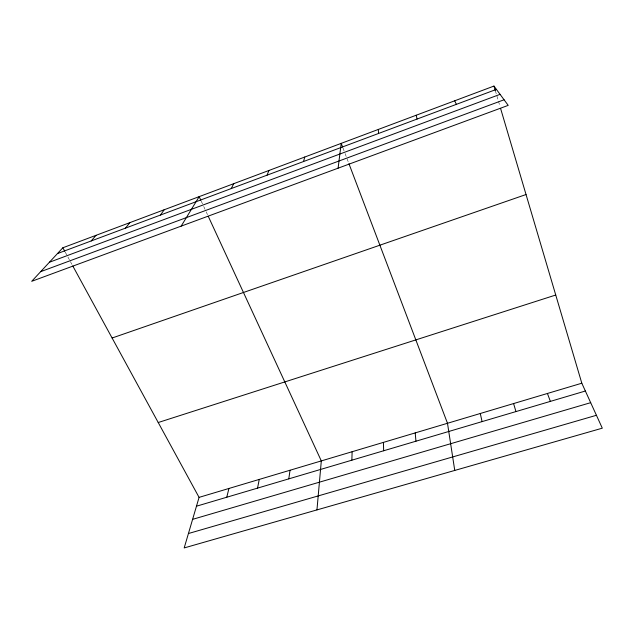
<?xml version="1.0" encoding="UTF-8"?>
<svg xmlns="http://www.w3.org/2000/svg" width="634" height="634" viewBox="0 0 634 634"><rect width="100%" height="100%" fill="white"/><g stroke="black" fill="none" stroke-linecap="round" stroke-linejoin="round"><path stroke-width="0.48" stroke-dasharray="3.17 2.38" d="M65.215 252.086L69.922 260.709M70.398 261.573L72.276 265.028M201.232 201.105L203.3 205.567M203.712 206.462L205.773 210.924M206.185 211.811L207.833 215.386M342.978 147.984L344.73 152.604M345.078 153.531L348.589 162.772M495.352 90.749L500.06 106.67"/><path stroke-width="0.95" d="M351.854 460.189L352.132 451.717M316.952 509.902L321.311 460.91L208.245 216.273M338.096 168.176L341.219 143.363L342.622 147.056M288.795 478.868L290.039 470.238M257.539 488.125L259.251 479.423M226.766 497.238L228.929 488.465M303.535 161.527L304.748 157.042M72.751 265.892L199.068 497.373L184.193 547.934L602.3 428.172L581.814 383.213L500.614 108.541M267.065 175.166L268.927 170.475M231.244 188.567L233.74 183.678M181.165 226.124L199.171 196.643L200.82 200.209M160.473 215.045L164.182 209.767M125.524 228.113L129.811 222.661M91.193 240.96L96.043 235.325M62.861 247.767L31.7 281.314L508.206 105.371L493.965 86.066L62.861 247.767L64.747 251.222M57.472 253.568L496.406 89.378M49.412 262.246L500.075 94.339M40.663 271.669L504.078 99.768M112.107 338.017L526.03 194.527M158.223 422.521L555.741 295.024M199.068 497.373L581.814 383.213M196.469 506.209L585.372 391.019M192.601 519.357L590.682 402.669M188.433 533.527L596.428 415.286M454.713 100.79L456.369 104.356M348.938 163.699L447.493 423.282L454.752 470.436M547.427 393.476L550.383 401.385M493.965 86.066L495.352 90.749M513.588 403.565L515.957 411.577M416.181 115.245L417.077 119.049M480.279 413.503L482.086 421.61M415.215 432.903L415.944 441.201M378.355 129.431L378.522 133.473M383.427 442.389L383.649 450.766"/></g></svg>
